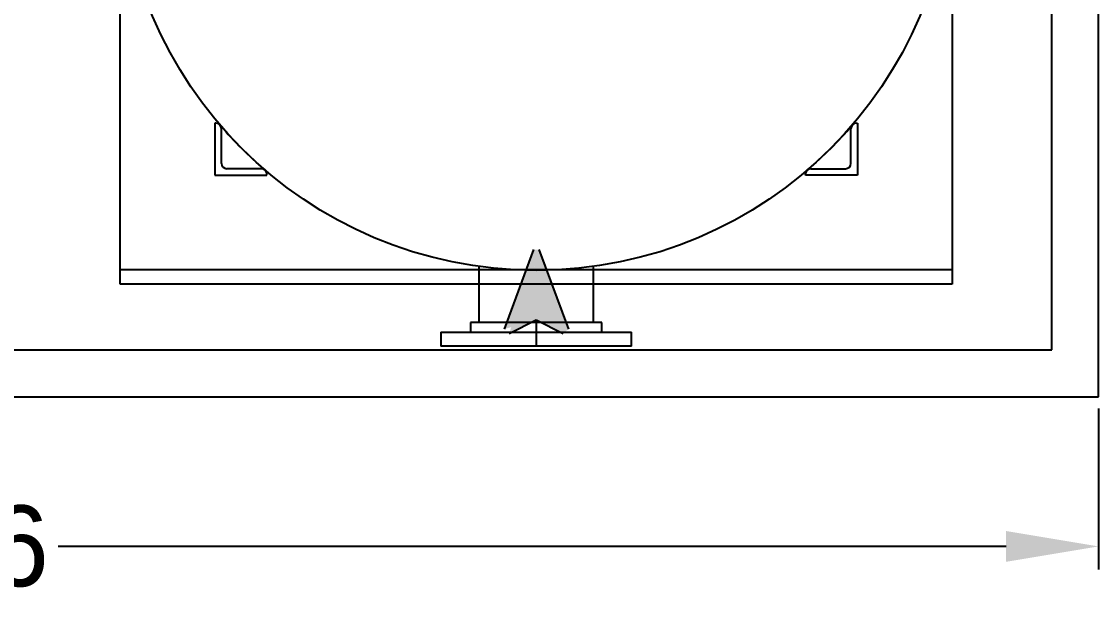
# Model space of a CAD drawing. Header units: inches. Extents: x 2625 to 3066, y 1222 to 1501.
# Drawn here: x 2960.26 to 3006.86, y 1388.16 to 1413.18 of the extents above; entities that cross this region are included whole.
import ezdxf

# ---------------------------------------------------------------- set-up
doc = ezdxf.new("R2010")
doc.units = ezdxf.units.IN
doc.header["$MEASUREMENT"] = 0
doc.header["$PDSIZE"] = -1
for name, color, linetype in [('WATANK', 7, 'Continuous'), ('WCTANK', 7, 'Continuous'), ('WNOTANK', 7, 'Continuous'), ('WOTANK', 7, 'Continuous')]:
    doc.layers.add(name, color=color, linetype=linetype)
doc.dimstyles.new('General Dimension', dxfattribs={"dimtxt": 3.5, "dimasz": 4, "dimexe": 1, "dimexo": 0.5, "dimgap": 0.09, "dimtad": 0, "dimtih": 1, "dimtoh": 1, "dimdec": 3, "dimzin": 0, "dimdsep": 46, "dimlunit": 5, "dimtxsty": 'Standard', "dimcen": 0.09, "dimadec": 0, "dimazin": 0, "dimtfac": 1, "dimtdec": 3, "dimtofl": 0, "dimtmove": 0, "dimatfit": 3, "dimfxl": 1, "dimtolj": 1, "dimtzin": 0, "dimarcsym": 0})

# ---------------------------------------------------------------- blocks, each defined once
blk = doc.blocks.new('*D40')
at = {"color": 0, "linetype": 'Continuous', "lineweight": -2}
for p, q in [((2910.812, 1396.431), (2910.812, 1389.458)), ((3006.863, 1396.431), (3006.863, 1389.458)), ((2914.812, 1390.458), (2955.831, 1390.458)), ((3002.863, 1390.458), (2961.844, 1390.458))]:
    blk.add_line(p, q, dxfattribs=at)
at = {"color": 0, "linetype": 'Continuous'}
for points in [[(2914.812, 1391.124), (2914.812, 1389.791), (2910.812, 1390.458)], [(3002.863, 1391.124), (3002.863, 1389.791), (3006.863, 1390.458)]]:
    blk.add_solid(points, dxfattribs=at)
at = {"layer": 'Defpoints', "color": 0, "linetype": 'Continuous'}
for p in [(2910.812, 1396.931), (3006.863, 1396.931), (3006.863, 1390.458)]:
    blk.add_point(p, dxfattribs=at)
at = {"color": 0, "linetype": 'Continuous', "insert": (2958.837, 1390.458), "char_height": 3.5, "attachment_point": 5}
blk.add_mtext('\\A1;96', dxfattribs=at)

msp = doc.modelspace()

# ---------------------------------------------------------------- linework, layer by layer
at = {"color": 7, "linetype": 'Continuous'}
for p, q in [((3006.863, 1396.931), (3006.863, 1464.431)), ((3006.863, 1396.931), (3006.863, 1464.431)), ((3004.8521, 1398.9659), (3004.8521, 1462.396)), ((3004.8521, 1398.9659), (3004.8521, 1462.396)), ((2912.8326, 1398.9659), (3004.8521, 1398.9659)), ((2912.8326, 1398.9659), (3004.8521, 1398.9659)), ((2910.8118, 1396.931), (3006.863, 1396.931)), ((2910.8118, 1396.931), (3006.863, 1396.931))]:
    msp.add_line(p, q, dxfattribs=at)
at = {"layer": 'WATANK', "color": 7, "linetype": 'Continuous'}
for p, q in [((2982.4133, 1403.3043), (2981.1362, 1399.8637)), ((2982.4133, 1403.3043), (2981.1362, 1399.8637)), ((2982.6439, 1403.3043), (2983.921, 1399.8638)), ((2982.6439, 1403.3043), (2983.921, 1399.8638)), ((2985.367, 1400.1542), (2979.6901, 1400.1542)), ((2985.367, 1400.1542), (2979.6901, 1400.1542)), ((2982.5285, 1400.2526), (2981.3634, 1399.6611)), ((2982.5285, 1400.2526), (2981.3634, 1399.6611)), ((2982.5285, 1400.2526), (2981.3634, 1399.6611)), ((2982.5285, 1400.2526), (2981.3634, 1399.6611)), ((2982.5285, 1400.2526), (2982.5285, 1399.123)), ((2983.6955, 1399.6627), (2982.5285, 1400.2526)), ((2982.5285, 1400.2526), (2982.5285, 1399.123)), ((2983.6955, 1399.6627), (2982.5285, 1400.2526)), ((2982.5285, 1400.2526), (2982.5285, 1399.123)), ((2983.6955, 1399.6627), (2982.5285, 1400.2526)), ((2982.5285, 1400.2526), (2982.5285, 1399.123)), ((2983.6955, 1399.6627), (2982.5285, 1400.2526)), ((2978.3986, 1399.7337), (2986.6585, 1399.7337)), ((2978.3986, 1399.7337), (2986.6585, 1399.7337)), ((2986.6585, 1399.123), (2978.3986, 1399.123)), ((2986.6585, 1399.123), (2978.3986, 1399.123))]:
    msp.add_line(p, q, dxfattribs=at)
for points in [[(2980.0412, 1402.4286), (2980.0412, 1400.1542)], [(2980.0412, 1402.4286), (2980.0412, 1400.1542)], [(2985.0159, 1400.1542), (2985.0159, 1402.4286)], [(2985.0159, 1400.1542), (2985.0159, 1402.4286)], [(2979.6901, 1400.1542), (2979.6901, 1399.7337)], [(2979.6901, 1400.1542), (2979.6901, 1399.7337)], [(2985.367, 1399.7337), (2985.367, 1400.1542)], [(2985.367, 1399.7337), (2985.367, 1400.1542)], [(2978.3986, 1399.7337), (2978.3986, 1399.123)], [(2978.3986, 1399.7337), (2978.3986, 1399.123)], [(2986.6585, 1399.123), (2986.6585, 1399.7337)], [(2986.6585, 1399.123), (2986.6585, 1399.7337)]]:
    msp.add_open_spline(points, degree=1, dxfattribs=at)
for points in [[(2982.5285, 1400.2526), (2982.4133, 1403.3043), (2981.3634, 1399.6611), (2981.1362, 1399.8637)], [(2982.5285, 1400.2526), (2982.4133, 1403.3043), (2981.1362, 1399.8637), (2981.3634, 1399.6611)], [(2982.5285, 1400.2526), (2982.4133, 1403.3043), (2981.3634, 1399.6611), (2981.1362, 1399.8637)], [(2982.5285, 1400.2526), (2982.4133, 1403.3043), (2981.1362, 1399.8637), (2981.3634, 1399.6611)], [(2982.5285, 1400.2526), (2982.4056, 1403.2614), (2982.6439, 1403.3043), (2982.5285, 1400.2526)], [(2982.5285, 1400.2526), (2982.4056, 1403.2614), (2982.6439, 1403.3043), (2982.5285, 1400.2526)], [(2982.6439, 1403.3043), (2982.5285, 1400.2526), (2982.4133, 1403.3043), (2982.5287, 1400.2526)], [(2982.6439, 1403.3043), (2982.5285, 1400.2526), (2982.4133, 1403.3043), (2982.5287, 1400.2526)], [(2982.5287, 1400.2526), (2982.6439, 1403.3043), (2983.6938, 1399.6611), (2983.921, 1399.8637)], [(2982.5287, 1400.2526), (2982.6439, 1403.3043), (2983.6938, 1399.6611), (2983.921, 1399.8637)]]:
    msp.add_solid(points, dxfattribs=at)
at = {"layer": 'WCTANK', "color": 7, "linetype": 'Continuous'}
for p, q in [((2968.6246, 1408.7773), (2968.6246, 1406.5246)), ((2968.6715, 1408.7773), (2968.6246, 1408.7773)), ((2968.6246, 1408.7773), (2968.6246, 1406.5246)), ((2968.6715, 1408.7773), (2968.6246, 1408.7773)), ((2968.9062, 1407.0409), (2968.9062, 1408.5427)), ((2968.9062, 1407.0409), (2968.9062, 1408.5427)), ((2996.1509, 1407.0409), (2996.1509, 1408.5427)), ((2996.1509, 1407.0409), (2996.1509, 1408.5427)), ((2996.3856, 1408.7773), (2996.4325, 1408.7773)), ((2996.3856, 1408.7773), (2996.4325, 1408.7773)), ((2996.4325, 1408.7773), (2996.4325, 1406.5246)), ((2996.4325, 1408.7773), (2996.4325, 1406.5246)), ((2970.6426, 1406.8062), (2969.1408, 1406.8062)), ((2970.6426, 1406.8062), (2969.1408, 1406.8062)), ((2994.4145, 1406.8062), (2995.9163, 1406.8062)), ((2994.4145, 1406.8062), (2995.9163, 1406.8062)), ((2968.6246, 1406.5246), (2970.8773, 1406.5246)), ((2968.6246, 1406.5246), (2970.8773, 1406.5246)), ((2970.8773, 1406.5246), (2970.8773, 1406.5715)), ((2970.8773, 1406.5246), (2970.8773, 1406.5715)), ((2994.1798, 1406.5246), (2994.1798, 1406.5715)), ((2994.1798, 1406.5246), (2994.1798, 1406.5715)), ((2996.4325, 1406.5246), (2994.1798, 1406.5246)), ((2996.4325, 1406.5246), (2994.1798, 1406.5246)), ((2985.367, 1400.1542), (2979.6901, 1400.1542)), ((2985.367, 1400.1542), (2979.6901, 1400.1542)), ((2978.3986, 1399.7337), (2986.6585, 1399.7337)), ((2978.3986, 1399.7337), (2986.6585, 1399.7337)), ((2986.6585, 1399.123), (2978.3986, 1399.123)), ((2986.6585, 1399.123), (2978.3986, 1399.123))]:
    msp.add_line(p, q, dxfattribs=at)
msp.add_circle((2982.5285, 1420.4286), 18.0217, dxfattribs=at)
msp.add_circle((2982.5285, 1420.4286), 18.0217, dxfattribs=at)
for centre, radius, start, end in [((2968.6715, 1408.5427), 0.2347, 0, 90), ((2968.6715, 1408.5427), 0.2347, 0, 90), ((2982.5285, 1420.4286), 18.0239, 220.72284, 229.27716), ((2982.5285, 1420.4286), 18.0239, 220.72284, 229.27716), ((2982.5285, 1420.4286), 18.0239, 310.72284, 319.27716), ((2982.5285, 1420.4286), 18.0239, 310.72284, 319.27716), ((2996.3856, 1408.5427), 0.2347, 90, 180), ((2996.3856, 1408.5427), 0.2347, 90, 180), ((2969.1408, 1407.0409), 0.2347, 180, 270), ((2969.1408, 1407.0409), 0.2347, 180, 270), ((2970.6426, 1406.5715), 0.2347, 0, 90), ((2970.6426, 1406.5715), 0.2347, 0, 90), ((2994.4145, 1406.5715), 0.2347, 90, 180), ((2994.4145, 1406.5715), 0.2347, 90, 180), ((2995.9163, 1407.0409), 0.2347, 270, 0), ((2995.9163, 1407.0409), 0.2347, 270, 0)]:
    msp.add_arc(centre, radius, start, end, dxfattribs=at)
for points in [[(2980.0412, 1402.5794), (2980.0412, 1400.1542)], [(2980.0412, 1402.5794), (2980.0412, 1400.1542)], [(2985.0159, 1400.1542), (2985.0159, 1402.5794)], [(2985.0159, 1400.1542), (2985.0159, 1402.5794)], [(2979.6901, 1400.1542), (2979.6901, 1399.7337)], [(2979.6901, 1400.1542), (2979.6901, 1399.7337)], [(2985.367, 1399.7337), (2985.367, 1400.1542)], [(2985.367, 1399.7337), (2985.367, 1400.1542)], [(2978.3986, 1399.7337), (2978.3986, 1399.123)], [(2978.3986, 1399.7337), (2978.3986, 1399.123)], [(2986.6585, 1399.123), (2986.6585, 1399.7337)], [(2986.6585, 1399.123), (2986.6585, 1399.7337)]]:
    msp.add_open_spline(points, degree=1, dxfattribs=at)
at = {"layer": 'WNOTANK', "color": 7, "linetype": 'Continuous'}
for p, q in [((2964.5285, 1401.8036), (2964.5285, 1437.8036)), ((2964.5285, 1401.8036), (2964.5285, 1437.8036)), ((3000.5285, 1437.8036), (3000.5285, 1401.8036)), ((3000.5285, 1437.8036), (3000.5285, 1401.8036)), ((3000.5285, 1401.8036), (2964.5285, 1401.8036)), ((3000.5285, 1401.8036), (2964.5285, 1401.8036))]:
    msp.add_line(p, q, dxfattribs=at)
at = {"layer": 'WOTANK', "color": 7, "linetype": 'Continuous'}
for p, q in [((2964.5285, 1402.4286), (2964.5285, 1438.4286)), ((2964.5285, 1402.4286), (2964.5285, 1438.4286)), ((3000.5285, 1438.4286), (3000.5285, 1402.4286)), ((3000.5285, 1438.4286), (3000.5285, 1402.4286)), ((3000.5285, 1402.4286), (2964.5285, 1402.4286)), ((3000.5285, 1402.4286), (2964.5285, 1402.4286))]:
    msp.add_line(p, q, dxfattribs=at)

# ---------------------------------------------------------------- dimensions: what is measured, and where the dimension line sits
at = {"color": 7, "linetype": 'Continuous'}
dim = msp.add_linear_dim(base=(3006.863, 1390.4576), p1=(2910.8118, 1396.931), p2=(3006.863, 1396.931), dimstyle='General Dimension', dxfattribs=at)
dim.commit()
dim.dimension.update_dxf_attribs({"geometry": '*D40', "text_midpoint": (2958.8374, 1390.4576), "dimtype": 160})

doc.saveas('drawing.dxf')
